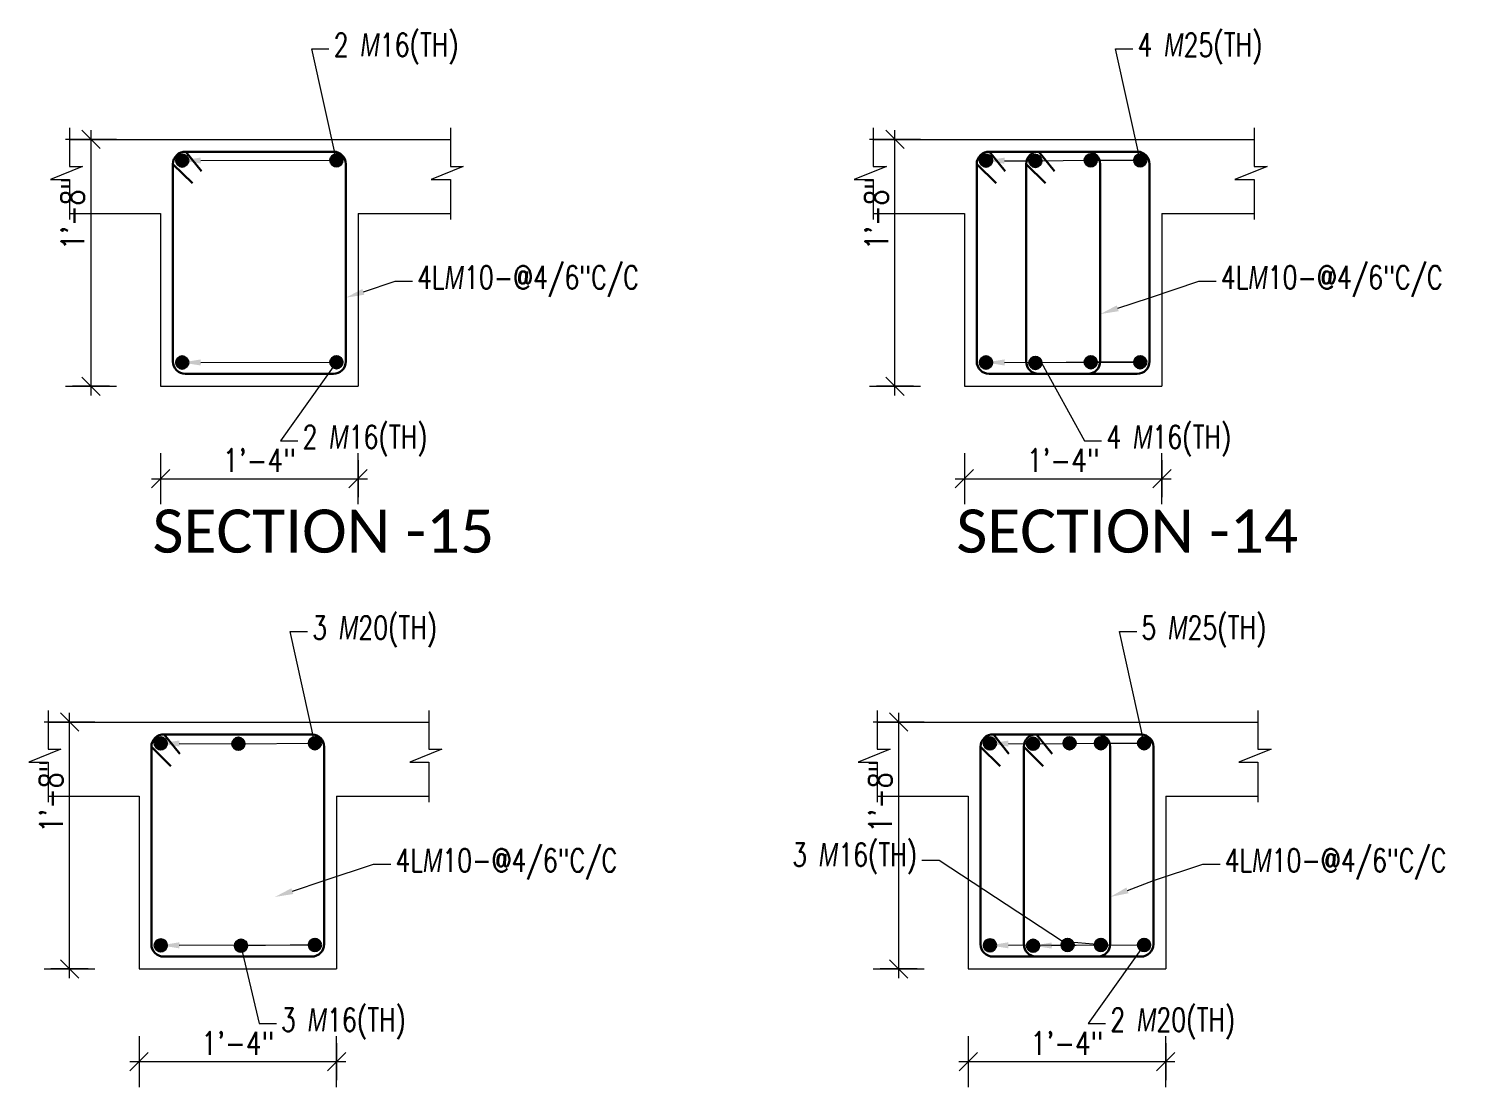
# Model space of a CAD drawing. Header units: inches. Extents: x 0 to 162649, y -36601 to -26324.
# Drawn here: x 159539.7 to 159656.9, y -34602.8 to -34517.1 of the extents above; entities that cross this region are included whole.
import ezdxf
from ezdxf import colors
from ezdxf.entities.mleader import LeaderData, LeaderLine
from ezdxf.math import Vec2, Vec3

# ---------------------------------------------------------------- set-up
doc = ezdxf.new("R2010")
doc.units = ezdxf.units.IN
doc.header["$MEASUREMENT"] = 0
for name, color, linetype, lineweight in [('Dim', 1, 'Continuous', 13), ('hatch', 252, 'Continuous', 0), ('OL_AR_Text', 140, 'Continuous', 5), ('Rein', 3, 'Continuous', 30), ('Stirrups', 191, 'Continuous', 25), ('TEXT', 7, 'Continuous', 9)]:
    doc.layers.add(name, color=color, linetype=linetype, lineweight=lineweight)
doc.styles.add('1-8 Annotative Text', font='calibri.ttf', dxfattribs={"height": 0.125})
doc.styles.add('DIM', font='simplex.shx', dxfattribs={"width": 0.75})
doc.styles.add('rmtext', font='romans.shx', dxfattribs={"width": 0.8})
doc.dimstyles.new('DIM-24', dxfattribs={"dimscale": 24, "dimtxt": 0.078125, "dimasz": 0.0625, "dimexe": 0.0625, "dimexo": 0.015625, "dimgap": 0.015625, "dimtad": 1, "dimdec": 1, "dimzin": 3, "dimdsep": 46, "dimlunit": 4, "dimtxsty": 'rmtext', "dimblk": 'OBLIQUE', "dimcen": 0.09375, "dimdle": 0.03125, "dimclrd": 1, "dimclre": 1, "dimclrt": 2, "dimadec": 0, "dimazin": 0, "dimtfac": 0.75, "dimtdec": 1, "dimtix": 1, "dimtmove": 0, "dimatfit": 3, "dimfxl": 0.0625, "dimfxlon": 1, "dimfrac": 1, "dimtolj": 1, "dimtzin": 0, "dimlwd": -1, "dimlwe": 5, "dimarcsym": 0})

# ---------------------------------------------------------------- blocks, each defined once
blk = doc.blocks.new('_Oblique')
for p, q in [((0, -1.375), (0, 1.375)), ((-0.495, -0.495), (0.495, 0.495))]:
    blk.add_line(p, q)
blk = doc.blocks.new('*D543')
at = {"layer": 'Defpoints', "color": 0, "transparency": 16777216}
for p in [(159615.79, -34593.26), (159631.79, -34593.26), (159631.79, -34600.77)]:
    blk.add_point(p, dxfattribs=at)
at = {"layer": 'Dim', "color": 1, "lineweight": 5, "transparency": 16777216}
for p, q in [((159615.79, -34599.27), (159615.79, -34602.27)), ((159631.79, -34599.27), (159631.79, -34602.27))]:
    blk.add_line(p, q, dxfattribs=at)
at = {"layer": 'Dim', "color": 1, "transparency": 16777216}
blk.add_line((159615.04, -34600.77), (159632.54, -34600.77), dxfattribs=at)
at = {"layer": 'Dim', "color": 1, "transparency": 16777216, "xscale": 1.5, "yscale": 1.5, "zscale": 1.5, "rotation": 180}
blk.add_blockref('_Oblique', (159615.79, -34600.77), dxfattribs=at)
at = {"layer": 'Dim', "color": 1, "transparency": 16777216, "xscale": 1.5, "yscale": 1.5, "zscale": 1.5}
blk.add_blockref('_Oblique', (159631.79, -34600.77), dxfattribs=at)
at = {"layer": 'Dim', "color": 2, "transparency": 16777216, "insert": (159623.79, -34599.28), "char_height": 1.875, "attachment_point": 5, "style": 'rmtext'}
blk.add_mtext('\\A1;1\'-4"', dxfattribs=at)
blk = doc.blocks.new('*D544')
at = {"layer": 'Defpoints', "color": 0, "transparency": 16777216}
for p in [(159610.16, -34573.26), (159615.79, -34573.26), (159615.79, -34593.26)]:
    blk.add_point(p, dxfattribs=at)
at = {"layer": 'Dim', "color": 1, "transparency": 16777216}
blk.add_line((159610.16, -34594.01), (159610.16, -34572.51), dxfattribs=at)
at = {"layer": 'Dim', "color": 1, "lineweight": 5, "transparency": 16777216}
for p, q in [((159611.66, -34573.26), (159608.66, -34573.26)), ((159611.66, -34593.26), (159608.66, -34593.26))]:
    blk.add_line(p, q, dxfattribs=at)
at = {"layer": 'Dim', "color": 1, "transparency": 16777216, "xscale": 1.5, "yscale": 1.5, "zscale": 1.5}
for p, rotation in [((159610.16, -34573.26), 90), ((159610.16, -34593.26), 270)]:
    blk.add_blockref('_Oblique', p, dxfattribs=dict(at, rotation=rotation))
at = {"layer": 'Dim', "color": 2, "transparency": 16777216, "insert": (159608.67, -34579.26), "char_height": 1.875, "attachment_point": 5, "rotation": 90, "style": 'rmtext'}
blk.add_mtext('\\A1;1\'-8"', dxfattribs=at)
blk = doc.blocks.new('*D545')
at = {"layer": 'Defpoints', "color": 0, "transparency": 16777216}
for p in [(159550.37, -34546.05), (159566.37, -34546.05), (159566.37, -34553.55)]:
    blk.add_point(p, dxfattribs=at)
at = {"layer": 'Dim', "color": 1, "lineweight": 5, "transparency": 16777216}
for p, q in [((159550.37, -34552.05), (159550.37, -34555.05)), ((159566.37, -34552.05), (159566.37, -34555.05))]:
    blk.add_line(p, q, dxfattribs=at)
at = {"layer": 'Dim', "color": 1, "transparency": 16777216}
blk.add_line((159549.62, -34553.55), (159567.12, -34553.55), dxfattribs=at)
at = {"layer": 'Dim', "color": 1, "transparency": 16777216, "xscale": 1.5, "yscale": 1.5, "zscale": 1.5, "rotation": 180}
blk.add_blockref('_Oblique', (159550.37, -34553.55), dxfattribs=at)
at = {"layer": 'Dim', "color": 1, "transparency": 16777216, "xscale": 1.5, "yscale": 1.5, "zscale": 1.5}
blk.add_blockref('_Oblique', (159566.37, -34553.55), dxfattribs=at)
at = {"layer": 'Dim', "color": 2, "transparency": 16777216, "insert": (159558.37, -34552.06), "char_height": 1.875, "attachment_point": 5, "style": 'rmtext'}
blk.add_mtext('\\A1;1\'-4"', dxfattribs=at)
blk = doc.blocks.new('*D546')
at = {"layer": 'Defpoints', "color": 0, "transparency": 16777216}
for p in [(159544.74, -34526.05), (159550.37, -34526.05), (159550.37, -34546.05)]:
    blk.add_point(p, dxfattribs=at)
at = {"layer": 'Dim', "color": 1, "lineweight": 5, "transparency": 16777216}
for p, q in [((159546.24, -34526.05), (159543.24, -34526.05)), ((159546.24, -34546.05), (159543.24, -34546.05))]:
    blk.add_line(p, q, dxfattribs=at)
at = {"layer": 'Dim', "color": 1, "transparency": 16777216}
blk.add_line((159544.74, -34546.8), (159544.74, -34525.3), dxfattribs=at)
at = {"layer": 'Dim', "color": 1, "transparency": 16777216, "xscale": 1.5, "yscale": 1.5, "zscale": 1.5}
for p, rotation in [((159544.74, -34526.05), 90), ((159544.74, -34546.05), 270)]:
    blk.add_blockref('_Oblique', p, dxfattribs=dict(at, rotation=rotation))
at = {"layer": 'Dim', "color": 2, "transparency": 16777216, "insert": (159543.25, -34532.05), "char_height": 1.875, "attachment_point": 5, "rotation": 90, "style": 'rmtext'}
blk.add_mtext('\\A1;1\'-8"', dxfattribs=at)
blk = doc.blocks.new('*D547')
at = {"layer": 'Defpoints', "color": 0, "transparency": 16777216}
for p in [(159548.62, -34593.26), (159564.62, -34593.26), (159564.62, -34600.77)]:
    blk.add_point(p, dxfattribs=at)
at = {"layer": 'Dim', "color": 1, "lineweight": 5, "transparency": 16777216}
for p, q in [((159548.62, -34599.27), (159548.62, -34602.27)), ((159564.62, -34599.27), (159564.62, -34602.27))]:
    blk.add_line(p, q, dxfattribs=at)
at = {"layer": 'Dim', "color": 1, "transparency": 16777216}
blk.add_line((159547.87, -34600.77), (159565.37, -34600.77), dxfattribs=at)
at = {"layer": 'Dim', "color": 1, "transparency": 16777216, "xscale": 1.5, "yscale": 1.5, "zscale": 1.5, "rotation": 180}
blk.add_blockref('_Oblique', (159548.62, -34600.77), dxfattribs=at)
at = {"layer": 'Dim', "color": 1, "transparency": 16777216, "xscale": 1.5, "yscale": 1.5, "zscale": 1.5}
blk.add_blockref('_Oblique', (159564.62, -34600.77), dxfattribs=at)
at = {"layer": 'Dim', "color": 2, "transparency": 16777216, "insert": (159556.62, -34599.28), "char_height": 1.875, "attachment_point": 5, "style": 'rmtext'}
blk.add_mtext('\\A1;1\'-4"', dxfattribs=at)
blk = doc.blocks.new('*D548')
at = {"layer": 'Defpoints', "color": 0, "transparency": 16777216}
for p in [(159542.99, -34573.26), (159548.62, -34573.26), (159548.62, -34593.26)]:
    blk.add_point(p, dxfattribs=at)
at = {"layer": 'Dim', "color": 1, "transparency": 16777216}
blk.add_line((159542.99, -34594.01), (159542.99, -34572.51), dxfattribs=at)
at = {"layer": 'Dim', "color": 1, "lineweight": 5, "transparency": 16777216}
for p, q in [((159544.49, -34573.26), (159541.49, -34573.26)), ((159544.49, -34593.26), (159541.49, -34593.26))]:
    blk.add_line(p, q, dxfattribs=at)
at = {"layer": 'Dim', "color": 1, "transparency": 16777216, "xscale": 1.5, "yscale": 1.5, "zscale": 1.5}
for p, rotation in [((159542.99, -34573.26), 90), ((159542.99, -34593.26), 270)]:
    blk.add_blockref('_Oblique', p, dxfattribs=dict(at, rotation=rotation))
at = {"layer": 'Dim', "color": 2, "transparency": 16777216, "insert": (159541.5, -34579.26), "char_height": 1.875, "attachment_point": 5, "rotation": 90, "style": 'rmtext'}
blk.add_mtext('\\A1;1\'-8"', dxfattribs=at)
blk = doc.blocks.new('*D549')
at = {"layer": 'Defpoints', "color": 0, "transparency": 16777216}
for p in [(159615.48, -34546.05), (159631.48, -34546.05), (159631.48, -34553.55)]:
    blk.add_point(p, dxfattribs=at)
at = {"layer": 'Dim', "color": 1, "lineweight": 5, "transparency": 16777216}
for p, q in [((159615.48, -34552.05), (159615.48, -34555.05)), ((159631.48, -34552.05), (159631.48, -34555.05))]:
    blk.add_line(p, q, dxfattribs=at)
at = {"layer": 'Dim', "color": 1, "transparency": 16777216}
blk.add_line((159614.73, -34553.55), (159632.23, -34553.55), dxfattribs=at)
at = {"layer": 'Dim', "color": 1, "transparency": 16777216, "xscale": 1.5, "yscale": 1.5, "zscale": 1.5, "rotation": 180}
blk.add_blockref('_Oblique', (159615.48, -34553.55), dxfattribs=at)
at = {"layer": 'Dim', "color": 1, "transparency": 16777216, "xscale": 1.5, "yscale": 1.5, "zscale": 1.5}
blk.add_blockref('_Oblique', (159631.48, -34553.55), dxfattribs=at)
at = {"layer": 'Dim', "color": 2, "transparency": 16777216, "insert": (159623.48, -34552.06), "char_height": 1.875, "attachment_point": 5, "style": 'rmtext'}
blk.add_mtext('\\A1;1\'-4"', dxfattribs=at)
blk = doc.blocks.new('*D550')
at = {"layer": 'Defpoints', "color": 0, "transparency": 16777216}
for p in [(159609.85, -34526.05), (159615.48, -34526.05), (159615.48, -34546.05)]:
    blk.add_point(p, dxfattribs=at)
at = {"layer": 'Dim', "color": 1, "lineweight": 5, "transparency": 16777216}
for p, q in [((159611.35, -34526.05), (159608.35, -34526.05)), ((159611.35, -34546.05), (159608.35, -34546.05))]:
    blk.add_line(p, q, dxfattribs=at)
at = {"layer": 'Dim', "color": 1, "transparency": 16777216}
blk.add_line((159609.85, -34546.8), (159609.85, -34525.3), dxfattribs=at)
at = {"layer": 'Dim', "color": 1, "transparency": 16777216, "xscale": 1.5, "yscale": 1.5, "zscale": 1.5}
for p, rotation in [((159609.85, -34526.05), 90), ((159609.85, -34546.05), 270)]:
    blk.add_blockref('_Oblique', p, dxfattribs=dict(at, rotation=rotation))
at = {"layer": 'Dim', "color": 2, "transparency": 16777216, "insert": (159608.36, -34532.05), "char_height": 1.875, "attachment_point": 5, "rotation": 90, "style": 'rmtext'}
blk.add_mtext('\\A1;1\'-8"', dxfattribs=at)

msp = doc.modelspace()

# ---------------------------------------------------------------- hatches: boundary and pattern name
at = {"layer": 'Rein'}
h = msp.add_hatch(color=256, dxfattribs=at)
h.dxf.hatch_style = 1
h.paths.add_polyline_path([(159552.62, -34527.77, 1), (159551.62, -34527.77, 1)])
h = msp.add_hatch(color=256, dxfattribs=at)
h.dxf.hatch_style = 1
h.paths.add_polyline_path([(159565.11, -34527.75, 1), (159564.11, -34527.75, 1)])
h = msp.add_hatch(color=256, dxfattribs=at)
h.dxf.hatch_style = 1
h.paths.add_polyline_path([(159617.73, -34527.77, 1), (159616.73, -34527.77, 1)])
h = msp.add_hatch(color=256, dxfattribs=at)
h.dxf.hatch_style = 1
h.paths.add_polyline_path([(159621.73, -34527.8, 1), (159620.73, -34527.8, 1)])
h = msp.add_hatch(color=256, dxfattribs=at)
h.dxf.hatch_style = 1
h.paths.add_polyline_path([(159626.22, -34527.75, 1), (159625.22, -34527.75, 1)])
h = msp.add_hatch(color=256, dxfattribs=at)
h.dxf.hatch_style = 1
h.paths.add_polyline_path([(159630.22, -34527.75, 1), (159629.22, -34527.75, 1)])
h = msp.add_hatch(color=256, dxfattribs=at)
h.dxf.hatch_style = 1
h.paths.add_polyline_path([(159552.62, -34544.13, 1), (159551.62, -34544.13, 1)])
h = msp.add_hatch(color=256, dxfattribs=at)
h.dxf.hatch_style = 1
h.paths.add_polyline_path([(159565.11, -34544.11, 1), (159564.11, -34544.11, 1)])
h = msp.add_hatch(color=256, dxfattribs=at)
h.dxf.hatch_style = 1
h.paths.add_polyline_path([(159617.73, -34544.13, 1), (159616.73, -34544.13, 1)])
h = msp.add_hatch(color=256, dxfattribs=at)
h.dxf.hatch_style = 1
h.paths.add_polyline_path([(159621.73, -34544.16, 1), (159620.73, -34544.16, 1)])
h = msp.add_hatch(color=256, dxfattribs=at)
h.dxf.hatch_style = 1
h.paths.add_polyline_path([(159626.22, -34544.11, 1), (159625.22, -34544.11, 1)])
h = msp.add_hatch(color=256, dxfattribs=at)
h.dxf.hatch_style = 1
h.paths.add_polyline_path([(159630.22, -34544.11, 1), (159629.22, -34544.11, 1)])
h = msp.add_hatch(color=256, dxfattribs=at)
h.dxf.hatch_style = 1
h.paths.add_polyline_path([(159550.88, -34574.99, 1), (159549.88, -34574.99, 1)])
h = msp.add_hatch(color=256, dxfattribs=at)
h.dxf.hatch_style = 1
h.paths.add_polyline_path([(159557.17, -34575.02, 1), (159556.17, -34575.02, 1)])
h = msp.add_hatch(color=256, dxfattribs=at)
h.dxf.hatch_style = 1
h.paths.add_polyline_path([(159563.37, -34574.97, 1), (159562.37, -34574.97, 1)])
h = msp.add_hatch(color=256, dxfattribs=at)
h.dxf.hatch_style = 1
h.paths.add_polyline_path([(159618.05, -34574.99, 1), (159617.05, -34574.99, 1)])
h = msp.add_hatch(color=256, dxfattribs=at)
h.dxf.hatch_style = 1
h.paths.add_polyline_path([(159621.55, -34575.02, 1), (159620.55, -34575.02, 1)])
h = msp.add_hatch(color=256, dxfattribs=at)
h.dxf.hatch_style = 1
h.paths.add_polyline_path([(159624.5, -34574.97, 1), (159623.5, -34574.97, 1)])
h = msp.add_hatch(color=256, dxfattribs=at)
h.dxf.hatch_style = 1
h.paths.add_polyline_path([(159627.04, -34574.97, 1), (159626.04, -34574.97, 1)])
h = msp.add_hatch(color=256, dxfattribs=at)
h.dxf.hatch_style = 1
h.paths.add_polyline_path([(159630.54, -34574.97, 1), (159629.54, -34574.97, 1)])
h = msp.add_hatch(color=256, dxfattribs=at)
h.dxf.hatch_style = 1
h.paths.add_polyline_path([(159550.88, -34591.35, 1), (159549.88, -34591.35, 1)])
h = msp.add_hatch(color=256, dxfattribs=at)
h.dxf.hatch_style = 1
h.paths.add_polyline_path([(159557.38, -34591.38, 1), (159556.38, -34591.38, 1)])
h = msp.add_hatch(color=256, dxfattribs=at)
h.dxf.hatch_style = 1
h.paths.add_polyline_path([(159563.37, -34591.32, 1), (159562.37, -34591.32, 1)])
h = msp.add_hatch(color=256, dxfattribs=at)
h.dxf.hatch_style = 1
h.paths.add_polyline_path([(159618.05, -34591.35, 1), (159617.05, -34591.35, 1)])
h = msp.add_hatch(color=256, dxfattribs=at)
h.dxf.hatch_style = 1
h.paths.add_polyline_path([(159621.55, -34591.38, 1), (159620.55, -34591.38, 1)])
h = msp.add_hatch(color=256, dxfattribs=at)
h.dxf.hatch_style = 1
h.paths.add_polyline_path([(159624.34, -34591.32, 1), (159623.34, -34591.32, 1)])
h = msp.add_hatch(color=256, dxfattribs=at)
h.dxf.hatch_style = 1
h.paths.add_polyline_path([(159627.04, -34591.32, 1), (159626.04, -34591.32, 1)])
h = msp.add_hatch(color=256, dxfattribs=at)
h.dxf.hatch_style = 1
h.paths.add_polyline_path([(159630.54, -34591.32, 1), (159629.54, -34591.32, 1)])

# ---------------------------------------------------------------- linework, layer by layer
at = {"layer": 'hatch'}
for p, q in [((159542.99, -34525.11), (159542.99, -34528.24)), ((159542.99, -34526.05), (159573.84, -34526.05)), ((159573.84, -34525.11), (159573.84, -34528.24)), ((159608.1, -34525.11), (159608.1, -34528.24)), ((159608.1, -34526.05), (159638.95, -34526.05)), ((159638.95, -34525.11), (159638.95, -34528.24)), ((159544.05, -34528.24), (159541.45, -34529.3)), ((159544.05, -34528.24), (159541.45, -34529.3)), ((159542.99, -34528.24), (159544.05, -34528.24)), ((159574.89, -34528.24), (159572.29, -34529.3)), ((159573.84, -34528.24), (159574.89, -34528.24)), ((159609.16, -34528.24), (159606.56, -34529.3)), ((159609.16, -34528.24), (159606.56, -34529.3)), ((159608.1, -34528.24), (159609.16, -34528.24)), ((159640, -34528.24), (159637.4, -34529.3)), ((159638.95, -34528.24), (159640, -34528.24)), ((159541.45, -34529.3), (159542.99, -34529.3)), ((159542.99, -34529.3), (159542.99, -34532.54)), ((159572.29, -34529.3), (159573.84, -34529.3)), ((159573.84, -34529.3), (159573.84, -34532.54)), ((159606.56, -34529.3), (159608.1, -34529.3)), ((159608.1, -34529.3), (159608.1, -34532.54)), ((159637.4, -34529.3), (159638.95, -34529.3)), ((159638.95, -34529.3), (159638.95, -34532.54)), ((159542.99, -34532.05), (159550.37, -34532.05)), ((159550.37, -34532.05), (159550.37, -34546.05)), ((159566.37, -34532.05), (159566.37, -34546.05)), ((159566.37, -34532.05), (159573.84, -34532.05)), ((159608.1, -34532.05), (159615.48, -34532.05)), ((159615.48, -34532.05), (159615.48, -34546.05)), ((159631.48, -34532.05), (159631.48, -34546.05)), ((159631.48, -34532.05), (159638.95, -34532.05)), ((159550.37, -34546.05), (159566.37, -34546.05)), ((159615.48, -34546.05), (159631.48, -34546.05)), ((159541.25, -34572.32), (159541.25, -34575.45)), ((159572.09, -34572.32), (159572.09, -34575.45)), ((159608.42, -34572.32), (159608.42, -34575.45)), ((159639.26, -34572.32), (159639.26, -34575.45)), ((159541.25, -34573.26), (159572.09, -34573.26)), ((159608.42, -34573.26), (159639.26, -34573.26)), ((159542.3, -34575.45), (159539.7, -34576.52)), ((159542.3, -34575.45), (159539.7, -34576.52)), ((159539.7, -34576.52), (159541.25, -34576.52)), ((159541.25, -34575.45), (159542.3, -34575.45)), ((159541.25, -34576.52), (159541.25, -34579.76)), ((159573.15, -34575.45), (159570.55, -34576.52)), ((159570.55, -34576.52), (159572.09, -34576.52)), ((159572.09, -34575.45), (159573.15, -34575.45)), ((159572.09, -34576.52), (159572.09, -34579.76)), ((159609.47, -34575.45), (159606.87, -34576.52)), ((159609.47, -34575.45), (159606.87, -34576.52)), ((159606.87, -34576.52), (159608.42, -34576.52)), ((159608.42, -34575.45), (159609.47, -34575.45)), ((159608.42, -34576.52), (159608.42, -34579.76)), ((159640.32, -34575.45), (159637.72, -34576.52)), ((159637.72, -34576.52), (159639.26, -34576.52)), ((159639.26, -34575.45), (159640.32, -34575.45)), ((159639.26, -34576.52), (159639.26, -34579.76)), ((159541.25, -34579.26), (159548.62, -34579.26)), ((159548.62, -34579.26), (159548.62, -34593.26)), ((159564.62, -34579.26), (159564.62, -34593.26)), ((159564.62, -34579.26), (159572.09, -34579.26)), ((159608.42, -34579.26), (159615.79, -34579.26)), ((159615.79, -34579.26), (159615.79, -34593.26)), ((159631.79, -34579.26), (159631.79, -34593.26)), ((159631.79, -34579.26), (159639.26, -34579.26)), ((159548.62, -34593.26), (159564.62, -34593.26)), ((159615.79, -34593.26), (159631.79, -34593.26))]:
    msp.add_line(p, q, dxfattribs=at)
at = {"layer": 'Rein'}
for centre in [(159552.12, -34527.77), (159564.61, -34527.75), (159617.23, -34527.77), (159621.23, -34527.8), (159625.72, -34527.75), (159629.72, -34527.75), (159552.12, -34544.13), (159564.61, -34544.11), (159617.23, -34544.13), (159621.23, -34544.16), (159625.72, -34544.11), (159629.72, -34544.11), (159550.38, -34574.99), (159556.67, -34575.02), (159562.87, -34574.97), (159617.55, -34574.99), (159621.05, -34575.02), (159624, -34574.97), (159626.54, -34574.97), (159630.04, -34574.97), (159550.38, -34591.35), (159556.88, -34591.38), (159562.87, -34591.32), (159617.55, -34591.35), (159621.05, -34591.38), (159623.84, -34591.32), (159626.54, -34591.32), (159630.04, -34591.32)]:
    msp.add_circle(centre, 0.5, dxfattribs=at)
at = {"layer": 'Stirrups', "lineweight": 30}
for p, q in [((159552.4, -34527.05), (159553.67, -34528.62)), ((159617.51, -34527.05), (159618.78, -34528.62)), ((159621.51, -34527.05), (159622.78, -34528.62)), ((159551.37, -34528.05), (159552.95, -34529.61)), ((159616.48, -34528.05), (159618.05, -34529.61)), ((159620.48, -34528.05), (159622.05, -34529.61)), ((159549.62, -34575.26), (159551.2, -34576.83)), ((159550.66, -34574.26), (159551.92, -34575.84)), ((159616.79, -34575.26), (159618.37, -34576.83)), ((159617.83, -34574.26), (159619.09, -34575.84)), ((159620.29, -34575.26), (159621.87, -34576.83)), ((159621.33, -34574.26), (159622.59, -34575.84))]:
    msp.add_line(p, q, dxfattribs=at)
for points in [[(159552.37, -34545.05), (159564.37, -34545.05, 0.414214), (159565.37, -34544.05), (159565.37, -34528.05, 0.404381), (159564.4, -34527.05), (159552.4, -34527.05, 0.424115), (159551.37, -34528.05), (159551.37, -34544.05, 0.414214)], [(159617.48, -34545.05), (159629.48, -34545.05, 0.414214), (159630.48, -34544.05), (159630.48, -34528.05, 0.404381), (159629.51, -34527.05), (159617.51, -34527.05, 0.424115), (159616.48, -34528.05), (159616.48, -34544.05, 0.414214)], [(159621.48, -34545.05), (159625.48, -34545.05, 0.414214), (159626.48, -34544.05), (159626.48, -34528.05, 0.404381), (159625.51, -34527.05), (159621.51, -34527.05, 0.424115), (159620.48, -34528.05), (159620.48, -34544.05, 0.414214)], [(159550.62, -34592.26), (159562.62, -34592.26, 0.414214), (159563.62, -34591.26), (159563.62, -34575.26, 0.404381), (159562.66, -34574.26), (159550.66, -34574.26, 0.424115), (159549.62, -34575.26), (159549.62, -34591.26, 0.414214)], [(159617.79, -34592.26), (159629.79, -34592.26, 0.414214), (159630.79, -34591.26), (159630.79, -34575.26, 0.404381), (159629.83, -34574.26), (159617.83, -34574.26, 0.424115), (159616.79, -34575.26), (159616.79, -34591.26, 0.414214)], [(159621.29, -34592.26), (159626.29, -34592.26, 0.414214), (159627.29, -34591.26), (159627.29, -34575.26, 0.404381), (159626.33, -34574.26), (159621.33, -34574.26, 0.424115), (159620.29, -34575.26), (159620.29, -34591.26, 0.414214)]]:
    msp.add_lwpolyline(points, format="xyb", close=True, dxfattribs=at)

# ---------------------------------------------------------------- texts
at = {"layer": 'OL_AR_Text', "char_height": 3.5, "width": 2.6734445e-317, "attachment_point": 1, "style": '1-8 Annotative Text'}
for s, insert in [('SECTION -15', (159549.72, -34556.04)), ('SECTION -14', (159614.83, -34556.04))]:
    msp.add_mtext(s, dxfattribs=dict(at, insert=insert))

# ---------------------------------------------------------------- dimensions: what is measured, and where the dimension line sits
at = {"layer": 'Dim'}
for base, p1, p2, picture, middle in [((159544.74, -34526.05), (159550.37, -34546.05), (159550.37, -34526.05), '*D546', (159544.74, -34532.05)), ((159609.85, -34526.05), (159615.48, -34546.05), (159615.48, -34526.05), '*D550', (159609.85, -34532.05)), ((159542.99, -34573.26), (159548.62, -34593.26), (159548.62, -34573.26), '*D548', (159542.99, -34579.26)), ((159610.16, -34573.26), (159615.79, -34593.26), (159615.79, -34573.26), '*D544', (159610.16, -34579.26))]:
    dim = msp.add_linear_dim(base=base, p1=p1, p2=p2, angle=90, dimstyle='DIM-24', dxfattribs=at)
    dim.commit()
    dim.dimension.update_dxf_attribs({"geometry": picture, "text_midpoint": middle, "dimtype": 160})
for base, p1, p2, picture, middle in [((159566.37, -34553.55), (159550.37, -34546.05), (159566.37, -34546.05), '*D545', (159558.37, -34552.06)), ((159631.48, -34553.55), (159615.48, -34546.05), (159631.48, -34546.05), '*D549', (159623.48, -34552.06)), ((159564.62, -34600.77), (159548.62, -34593.26), (159564.62, -34593.26), '*D547', (159556.62, -34599.28)), ((159631.79, -34600.77), (159615.79, -34593.26), (159631.79, -34593.26), '*D543', (159623.79, -34599.28))]:
    dim = msp.add_linear_dim(base=base, p1=p1, p2=p2, dimstyle='DIM-24', dxfattribs=at)
    dim.commit()
    dim.dimension.update_dxf_attribs({"geometry": picture, "text_midpoint": middle})

# ---------------------------------------------------------------- leaders
at = {"layer": 'TEXT'}
ml = msp.add_multileader_mtext('Standard', dxfattribs=at)
ml.set_content('2 {\\Fgothici|c0;M}16(TH) ', color=256, style='DIM')
ml.set_leader_properties(color=1, linetype='ByLayer', lineweight=9)
ml.build(insert=Vec2(0, 0))
ml.multileader.update_dxf_attribs({"text_right_attachment_type": 2, "dogleg_length": 0.25, "arrow_head_size": 1.5, "scale": 32})
ctx = ml.context
ctx.base_point, ctx.scale, ctx.char_height, ctx.arrow_head_size, ctx.landing_gap_size, ctx.plane_origin = Vec3(159564.02, -34518.71), 32, 1.875, 1.5, 0.375, Vec3(159575.12, -34526.81)
ctx.right_attachment = 2
notes = []
notes.append((ctx, [(0, (1, 1, 0), (159562.61, -34518.71), (1, 0), 1.4, [(3, [(159552.12, -34527.77), (159564.61, -34527.75)], 0, [])])]))
ctx.mtext.insert, ctx.mtext.flow_direction = Vec3(159564.39, -34517.46), 5
ml = msp.add_multileader_mtext('Standard', dxfattribs=at)
ml.set_content('4 {\\Fgothici|c0;M}25(TH) ', color=256, style='DIM')
ml.set_leader_properties(color=1, linetype='ByLayer', lineweight=9)
ml.build(insert=Vec2(0, 0))
ml.multileader.update_dxf_attribs({"text_right_attachment_type": 2, "dogleg_length": 0.25, "arrow_head_size": 1.5, "scale": 32})
ctx = ml.context
ctx.base_point, ctx.scale, ctx.char_height, ctx.arrow_head_size, ctx.landing_gap_size, ctx.plane_origin = Vec3(159629.12, -34518.71), 32, 1.875, 1.5, 0.375, Vec3(159640.23, -34526.81)
ctx.right_attachment = 2
notes.append((ctx, [(0, (1, 1, 0), (159627.72, -34518.71), (1, 0), 1.4, [(3, [(159617.23, -34527.77), (159621.23, -34527.8), (159625.72, -34527.75), (159629.72, -34527.75)], 0, [])])]))
ctx.mtext.insert, ctx.mtext.flow_direction = Vec3(159629.5, -34517.46), 5
ml = msp.add_multileader_mtext('Standard', dxfattribs=at)
ml.set_content('4L{\\Fgothici|c0;M}10-@4/6"C/C ', color=256, style='DIM')
ml.set_leader_properties(color=1, linetype='ByLayer', lineweight=9)
ml.build(insert=Vec2(0, 0))
ml.multileader.update_dxf_attribs({"text_right_attachment_type": 2, "dogleg_length": 0.25, "arrow_head_size": 1.5, "scale": 32})
ctx = ml.context
ctx.base_point, ctx.scale, ctx.char_height, ctx.arrow_head_size, ctx.landing_gap_size, ctx.plane_origin = Vec3(159570.77, -34537.55), 32, 1.875, 1.5, 0.375, Vec3(159581.31, -34547.3)
ctx.right_attachment = 2
notes.append((ctx, [(0, (1, 1, 0), (159569.37, -34537.55), (1, 0), 1.4, [(1, [(159565.37, -34538.88)], 0, [])])]))
ctx.mtext.insert, ctx.mtext.flow_direction = Vec3(159571.15, -34536.3), 5
ml = msp.add_multileader_mtext('Standard', dxfattribs=at)
ml.set_content('4L{\\Fgothici|c0;M}10-@4/6"C/C ', color=256, style='DIM')
ml.set_leader_properties(color=1, linetype='ByLayer', lineweight=9)
ml.build(insert=Vec2(0, 0))
ml.multileader.update_dxf_attribs({"text_right_attachment_type": 2, "dogleg_length": 0.25, "arrow_head_size": 1.5, "scale": 32})
ctx = ml.context
ctx.base_point, ctx.scale, ctx.char_height, ctx.arrow_head_size, ctx.landing_gap_size, ctx.plane_origin = Vec3(159635.88, -34537.55), 32, 1.875, 1.5, 0.375, Vec3(159646.42, -34547.3)
ctx.right_attachment = 2
notes.append((ctx, [(0, (1, 1, 0), (159634.48, -34537.55), (1, 0), 1.4, [(1, [(159626.48, -34540.21), (159630.48, -34538.88)], 0, [])])]))
ctx.mtext.insert, ctx.mtext.flow_direction = Vec3(159636.26, -34536.3), 5
ml = msp.add_multileader_mtext('Standard', dxfattribs=at)
ml.set_content('2 {\\Fgothici|c0;M}16(TH) ', color=256, style='DIM')
ml.set_leader_properties(color=1, linetype='ByLayer', lineweight=9)
ml.build(insert=Vec2(0, 0))
ml.multileader.update_dxf_attribs({"text_right_attachment_type": 2, "dogleg_length": 0.25, "arrow_head_size": 1.5, "scale": 32})
ctx = ml.context
ctx.base_point, ctx.scale, ctx.char_height, ctx.arrow_head_size, ctx.landing_gap_size, ctx.plane_origin = Vec3(159561.5, -34550.48), 32, 1.875, 1.5, 0.375, Vec3(159573.16, -34553.31)
ctx.right_attachment = 2
notes.append((ctx, [(0, (1, 1, 0), (159560.09, -34550.48), (1, 0), 1.4, [(3, [(159552.12, -34544.13), (159564.61, -34544.11)], 0, [])])]))
ctx.mtext.insert, ctx.mtext.flow_direction = Vec3(159561.87, -34549.23), 5
ml = msp.add_multileader_mtext('Standard', dxfattribs=at)
ml.set_content('4 {\\Fgothici|c0;M}16(TH) ', color=256, style='DIM')
ml.set_leader_properties(color=1, linetype='ByLayer', lineweight=9)
ml.build(insert=Vec2(0, 0))
ml.multileader.update_dxf_attribs({"text_right_attachment_type": 2, "dogleg_length": 0.25, "arrow_head_size": 1.5, "scale": 32})
ctx = ml.context
ctx.base_point, ctx.scale, ctx.char_height, ctx.arrow_head_size, ctx.landing_gap_size, ctx.plane_origin = Vec3(159626.6, -34550.48), 32, 1.875, 1.5, 0.375, Vec3(159638.26, -34553.31)
ctx.right_attachment = 2
notes.append((ctx, [(0, (1, 1, 0), (159625.2, -34550.48), (1, 0), 1.4, [(1, [(159617.23, -34544.13), (159629.72, -34544.11), (159625.72, -34544.11), (159621.73, -34544.16)], 0, [])])]))
ctx.mtext.insert, ctx.mtext.flow_direction = Vec3(159626.98, -34549.23), 5
ml = msp.add_multileader_mtext('Standard', dxfattribs=at)
ml.set_content('3 {\\Fgothici|c0;M}20(TH) ', color=256, style='DIM')
ml.set_leader_properties(color=1, linetype='ByLayer', lineweight=9)
ml.build(insert=Vec2(0, 0))
ml.multileader.update_dxf_attribs({"text_right_attachment_type": 2, "dogleg_length": 0.25, "arrow_head_size": 1.5, "scale": 32})
ctx = ml.context
ctx.base_point, ctx.scale, ctx.char_height, ctx.arrow_head_size, ctx.landing_gap_size, ctx.plane_origin = Vec3(159562.27, -34565.93), 32, 1.875, 1.5, 0.375, Vec3(159573.37, -34574.02)
ctx.right_attachment = 2
notes.append((ctx, [(0, (1, 1, 0), (159560.87, -34565.93), (1, 0), 1.4, [(3, [(159550.38, -34574.99), (159556.67, -34575.02), (159556.67, -34575.02), (159562.87, -34574.97)], 0, [])])]))
ctx.mtext.insert, ctx.mtext.flow_direction = Vec3(159562.65, -34564.68), 5
ml = msp.add_multileader_mtext('Standard', dxfattribs=at)
ml.set_content('5 {\\Fgothici|c0;M}25(TH) ', color=256, style='DIM')
ml.set_leader_properties(color=1, linetype='ByLayer', lineweight=9)
ml.build(insert=Vec2(0, 0))
ml.multileader.update_dxf_attribs({"text_right_attachment_type": 2, "dogleg_length": 0.25, "arrow_head_size": 1.5, "scale": 32})
ctx = ml.context
ctx.base_point, ctx.scale, ctx.char_height, ctx.arrow_head_size, ctx.landing_gap_size, ctx.plane_origin = Vec3(159629.44, -34565.93), 32, 1.875, 1.5, 0.375, Vec3(159640.54, -34574.02)
ctx.right_attachment = 2
notes.append((ctx, [(0, (1, 1, 0), (159628.04, -34565.93), (1, 0), 1.4, [(3, [(159617.55, -34574.99), (159621.05, -34575.02), (159626.54, -34574.97), (159630.04, -34574.97)], 0, [])])]))
ctx.mtext.insert, ctx.mtext.flow_direction = Vec3(159629.82, -34564.68), 5
ml = msp.add_multileader_mtext('Standard', dxfattribs=at)
ml.set_content('4L{\\Fgothici|c0;M}10-@4/6"C/C ', color=256, style='DIM')
ml.set_leader_properties(color=1, linetype='ByLayer', lineweight=9)
ml.build(insert=Vec2(0, 0))
ml.multileader.update_dxf_attribs({"text_right_attachment_type": 2, "dogleg_length": 0.25, "arrow_head_size": 1.5, "scale": 32})
ctx = ml.context
ctx.base_point, ctx.scale, ctx.char_height, ctx.arrow_head_size, ctx.landing_gap_size, ctx.plane_origin = Vec3(159569.03, -34584.77), 32, 1.875, 1.5, 0.375, Vec3(159579.56, -34594.52)
ctx.right_attachment = 2
notes.append((ctx, [(0, (1, 1, 0), (159567.62, -34584.77), (1, 0), 1.4, [(1, [(159559.62, -34587.43), (159563.62, -34586.1)], 0, [])])]))
ctx.mtext.insert, ctx.mtext.flow_direction = Vec3(159569.4, -34583.52), 5
ml = msp.add_multileader_mtext('Standard', dxfattribs=at)
ml.set_content('3 {\\Fgothici|c0;M}16(TH) ', color=256, style='DIM')
ml.set_leader_properties(color=1, linetype='ByLayer', lineweight=9)
ml.build(insert=Vec2(0, 0))
ml.multileader.update_dxf_attribs({"text_right_attachment_type": 2, "dogleg_length": 0.25, "arrow_head_size": 1.5, "scale": 32})
ctx = ml.context
ctx.base_point, ctx.scale, ctx.char_height, ctx.arrow_head_size, ctx.landing_gap_size, ctx.plane_origin = Vec3(159600.43, -34584.31), 32, 1.875, 1.5, 0.375, Vec3(159640.54, -34590.38)
ctx.right_attachment, ctx.text_align_type = 2, 2
notes.append((ctx, [(1, (1, 1, 0), (159613.43, -34584.48), (-1, 0), 1.4, [(0, [(159621.05, -34591.38), (159626.54, -34591.32), (159623.42, -34591.05)], 0, [])])]))
ctx.mtext.insert, ctx.mtext.alignment, ctx.mtext.flow_direction = Vec3(159611.65, -34583.06), 3, 5
ml = msp.add_multileader_mtext('Standard', dxfattribs=at)
ml.set_content('4L{\\Fgothici|c0;M}10-@4/6"C/C ', color=256, style='DIM')
ml.set_leader_properties(color=1, linetype='ByLayer', lineweight=9)
ml.build(insert=Vec2(0, 0))
ml.multileader.update_dxf_attribs({"text_right_attachment_type": 2, "dogleg_length": 0.25, "arrow_head_size": 1.5, "scale": 32})
ctx = ml.context
ctx.base_point, ctx.scale, ctx.char_height, ctx.arrow_head_size, ctx.landing_gap_size, ctx.plane_origin = Vec3(159636.2, -34584.77), 32, 1.875, 1.5, 0.375, Vec3(159646.73, -34594.52)
ctx.right_attachment = 2
notes.append((ctx, [(0, (1, 1, 0), (159634.8, -34584.77), (1, 0), 1.4, [(1, [(159627.29, -34587.43), (159630.79, -34586.1)], 0, [])])]))
ctx.mtext.insert, ctx.mtext.flow_direction = Vec3(159636.57, -34583.52), 5
ml = msp.add_multileader_mtext('Standard', dxfattribs=at)
ml.set_content('3 {\\Fgothici|c0;M}16(TH) ', color=256, style='DIM')
ml.set_leader_properties(color=1, linetype='ByLayer', lineweight=9)
ml.build(insert=Vec2(0, 0))
ml.multileader.update_dxf_attribs({"text_right_attachment_type": 2, "dogleg_length": 0.25, "arrow_head_size": 1.5, "scale": 32})
ctx = ml.context
ctx.base_point, ctx.scale, ctx.char_height, ctx.arrow_head_size, ctx.landing_gap_size, ctx.plane_origin = Vec3(159559.75, -34597.69), 32, 1.875, 1.5, 0.375, Vec3(159571.41, -34600.52)
ctx.right_attachment = 2
notes.append((ctx, [(0, (1, 1, 0), (159558.35, -34597.69), (1, 0), 1.4, [(1, [(159550.38, -34591.35), (159562.87, -34591.32), (159556.88, -34591.38), (159556.88, -34591.38)], 0, [])])]))
ctx.mtext.insert, ctx.mtext.flow_direction = Vec3(159560.12, -34596.44), 5
ml = msp.add_multileader_mtext('Standard', dxfattribs=at)
ml.set_content('2 {\\Fgothici|c0;M}20(TH) ', color=256, style='DIM')
ml.set_leader_properties(color=1, linetype='ByLayer', lineweight=9)
ml.build(insert=Vec2(0, 0))
ml.multileader.update_dxf_attribs({"text_right_attachment_type": 2, "dogleg_length": 0.25, "arrow_head_size": 1.5, "scale": 32})
ctx = ml.context
ctx.base_point, ctx.scale, ctx.char_height, ctx.arrow_head_size, ctx.landing_gap_size, ctx.plane_origin = Vec3(159626.92, -34597.69), 32, 1.875, 1.5, 0.375, Vec3(159638.58, -34600.52)
ctx.right_attachment = 2
notes.append((ctx, [(0, (1, 1, 0), (159625.52, -34597.69), (1, 0), 1.4, [(3, [(159617.55, -34591.35), (159630.04, -34591.32)], 0, [])])]))
ctx.mtext.insert, ctx.mtext.flow_direction = Vec3(159627.3, -34596.44), 5
for ctx, leaders in notes:
    for number, flags, end, landing, length, lines in leaders:
        leader = LeaderData()
        leader.index, (leader.has_last_leader_line, leader.has_dogleg_vector, leader.attachment_direction) = number, flags
        leader.last_leader_point, leader.dogleg_vector, leader.dogleg_length = Vec3(end), Vec3(landing), length
        for number, points, colour, breaks in lines:
            line = LeaderLine()
            line.index, line.vertices, line.color, line.breaks = number, Vec3.list(points), colors.encode_raw_color(colour), breaks
            leader.lines.append(line)
        ctx.leaders.append(leader)

doc.saveas('drawing.dxf')
